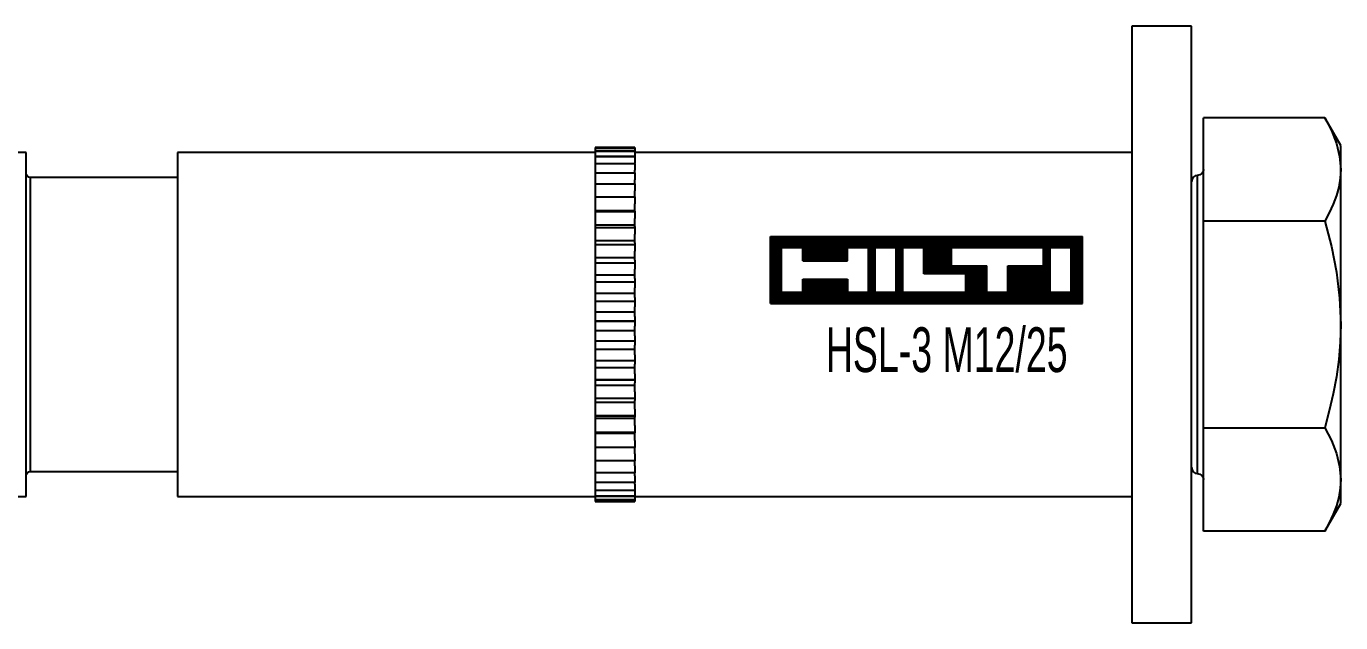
# Model space of a CAD drawing. Header units: millimetres. Extents: x 296 to 4896, y 152 to 3333.
# Drawn here: x 1583.1 to 1649.2, y 1601.4 to 1631.4 of the extents above; entities that cross this region are included whole.
import ezdxf
from ezdxf.enums import TextEntityAlignment as Align

# ---------------------------------------------------------------- set-up
doc = ezdxf.new("R2010")
doc.units = ezdxf.units.MM
doc.linetypes.add('DASHED', pattern=[0.25, 0.15625, -0.09375])
for name, color, linetype in [('1', 1, 'DASHED'), ('10', 1, 'Continuous'), ('3', 4, 'Continuous')]:
    doc.layers.add(name, color=color, linetype=linetype)
doc.styles.get("Standard").update_dxf_attribs({"font": 'arial.ttf'})

# ---------------------------------------------------------------- blocks, each defined once
blk = doc.blocks.new('HSL-3 M12-25')
at = {"layer": '1', "color": 3, "linetype": 'Continuous'}
for p, q in [((0, 15), (-3, 15)), ((-3, 15), (-3, -12.99)), ((0, -15), (0, 15)), ((-58.6, 8.65), (-65.3, 8.65)), ((-58.6, -8.65), (-58.6, 8.65)), ((-30, 8.65), (-51, 8.65)), ((-51, 8.65), (-51, -7.491)), ((-30, 8.899), (-30, 8.862)), ((-28, 8.899), (-30, 8.899)), ((-30, 8.862), (-28, 8.862)), ((-30, 8.862), (-30, 8.86)), ((-30, 8.86), (-30, 8.715)), ((-28, 8.86), (-30, 8.86)), ((-30, 8.715), (-28, 8.715)), ((-30, 8.715), (-30, 8.71)), ((-28, 8.71), (-30, 8.71)), ((-30, 8.71), (-30, 8.458)), ((-28, 8.899), (-28, 8.862)), ((-28, 8.862), (-28, 8.86)), ((-28, 8.86), (-28, 8.715)), ((-28, 8.715), (-28, 8.71)), ((-28, 8.71), (-28, 8.458)), ((-3, 8.65), (-28, 8.65)), ((-30, 8.458), (-30, 8.45)), ((-30, 8.458), (-28, 8.458)), ((-30, 8.45), (-30, 8.139)), ((-28, 8.45), (-30, 8.45)), ((-30, 8.095), (-30, 8.084)), ((-30, 8.095), (-28, 8.095)), ((-30, 8.084), (-30, 7.76)), ((-28, 8.084), (-30, 8.084)), ((-28, 8.458), (-28, 8.45)), ((-28, 8.45), (-28, 8.139)), ((-28, 8.095), (-28, 8.084)), ((-28, 8.084), (-28, 7.76)), ((-51, 7.4), (-58.4, 7.4)), ((-30, 7.76), (-30, 7.611)), ((-30, 7.629), (-30, 7.617)), ((-30, 7.629), (-28, 7.629)), ((-28, 7.617), (-30, 7.617)), ((-30, 7.617), (-30, 7.283)), ((-30, 7.283), (-30, 7.068)), ((-28, 7.611), (-28, 7.76)), ((-28, 7.629), (-28, 7.617)), ((-28, 7.617), (-28, 7.283)), ((-28, 7.068), (-28, 7.283)), ((-30, 7.068), (-28, 7.068)), ((-30, 7.068), (-30, 7.053)), ((-30, 7.053), (-30, 6.715)), ((-28, 7.053), (-30, 7.053)), ((-30, 6.715), (-30, 6.393)), ((-28, 7.068), (-28, 7.053)), ((-28, 7.053), (-28, 6.715)), ((-28, 6.393), (-28, 6.715)), ((-30, 6.418), (-28, 6.418)), ((-30, 6.418), (-30, 6.401)), ((-30, 6.401), (-30, 6.062)), ((-28, 6.401), (-30, 6.401)), ((-30, 6.062), (-30, 5.7)), ((-28, 6.418), (-28, 6.401)), ((-28, 6.401), (-28, 6.062)), ((-28, 5.7), (-28, 6.062)), ((-28, 5.713), (-30, 5.713)), ((-30, 5.7), (-30, 5.688)), ((-30, 5.688), (-28, 5.688)), ((-30, 5.688), (-30, 5.669)), ((-30, 5.669), (-30, 5.333)), ((-28, 5.669), (-30, 5.669)), ((-30, 5.333), (-30, 4.936)), ((-28, 5.7), (-28, 5.688)), ((-28, 5.688), (-28, 5.669)), ((-28, 5.669), (-28, 5.333)), ((-28, 4.936), (-28, 5.333)), ((-28, 4.988), (-30, 4.988)), ((-30, 4.936), (-30, 4.886)), ((-30, 4.886), (-30, 4.865)), ((-30, 4.886), (-28, 4.886)), ((-28, 4.865), (-30, 4.865)), ((-30, 4.865), (-30, 4.537)), ((-28, 4.936), (-28, 4.886)), ((-28, 4.886), (-28, 4.865)), ((-28, 4.865), (-28, 4.537)), ((-30, 4.537), (-30, 4.11)), ((-28, 4.2), (-30, 4.2)), ((-30, 4.11), (-30, 4.022)), ((-30, 4.022), (-30, 4)), ((-30, 4.022), (-28, 4.022)), ((-28, 4), (-30, 4)), ((-30, 4), (-30, 3.684)), ((-28, 4.11), (-28, 4.537)), ((-28, 4.11), (-28, 4.022)), ((-28, 4.022), (-28, 4)), ((-28, 4), (-28, 3.684)), ((-30, 3.684), (-30, 3.232)), ((-28, 3.359), (-30, 3.359)), ((-28, 3.232), (-28, 3.684)), ((-30, 3.232), (-30, 3.108)), ((-30, 3.108), (-30, 3.084)), ((-30, 3.108), (-28, 3.108)), ((-28, 3.084), (-30, 3.084)), ((-30, 3.084), (-30, 2.784)), ((-30, 2.784), (-30, 2.313)), ((-28, 3.232), (-28, 3.108)), ((-28, 3.108), (-28, 3.084)), ((-28, 3.084), (-28, 2.784)), ((-28, 2.313), (-28, 2.784)), ((-28, 2.476), (-30, 2.476)), ((-30, 2.313), (-30, 2.154)), ((-30, 2.154), (-30, 2.13)), ((-30, 2.154), (-28, 2.154)), ((-28, 2.13), (-30, 2.13)), ((-30, 2.13), (-30, 1.85)), ((-28, 2.313), (-28, 2.154)), ((-28, 2.154), (-28, 2.13)), ((-28, 2.13), (-28, 1.85)), ((-30, 1.85), (-30, 1.365)), ((-28, 1.562), (-30, 1.562)), ((-30, 1.365), (-30, 1.174)), ((-28, 1.365), (-28, 1.85)), ((-28, 1.365), (-28, 1.174)), ((-30, 1.174), (-30, 1.149)), ((-30, 1.174), (-28, 1.174)), ((-30, 1.149), (-30, 0.892)), ((-28, 1.149), (-30, 1.149)), ((-30, 0.892), (-30, 0.4)), ((-28, 1.174), (-28, 1.149)), ((-28, 1.149), (-28, 0.892)), ((-28, 0.4), (-28, 0.892)), ((-28, 0.628), (-30, 0.628)), ((-30, 0.4), (-30, 0.179)), ((-30, 0.179), (-28, 0.179)), ((-30, 0.179), (-30, 0.154)), ((-30, 0.154), (-30, -0.077)), ((-28, 0.154), (-30, 0.154)), ((-28, 0.4), (-28, 0.179)), ((-28, 0.179), (-28, 0.154)), ((-28, 0.154), (-28, -0.077)), ((-30, -0.077), (-30, -0.57)), ((-28, -0.314), (-30, -0.314)), ((-30, -0.57), (-30, -0.819)), ((-28, -0.57), (-28, -0.077)), ((-28, -0.57), (-28, -0.819)), ((-30, -0.819), (-30, -0.843)), ((-30, -0.819), (-28, -0.819)), ((-28, -0.843), (-30, -0.843)), ((-30, -0.843), (-30, -1.045)), ((-30, -1.045), (-30, -1.532)), ((-28, -1.252), (-30, -1.252)), ((-28, -0.819), (-28, -0.843)), ((-28, -0.843), (-28, -1.045)), ((-28, -1.532), (-28, -1.045)), ((-30, -1.532), (-30, -1.806)), ((-30, -1.806), (-28, -1.806)), ((-30, -1.806), (-30, -1.83)), ((-28, -1.83), (-30, -1.83)), ((-30, -1.83), (-30, -2)), ((-28, -1.532), (-28, -1.806)), ((-28, -1.806), (-28, -1.83)), ((-28, -1.83), (-28, -2)), ((-30, -2), (-30, -2.476)), ((-28, -2.174), (-30, -2.174)), ((-30, -2.476), (-30, -2.77)), ((-28, -2.476), (-28, -2)), ((-28, -2.476), (-28, -2.77)), ((-30, -2.77), (-30, -2.794)), ((-30, -2.77), (-28, -2.77)), ((-30, -2.794), (-30, -2.929)), ((-28, -2.794), (-30, -2.794)), ((-30, -2.929), (-30, -3.388)), ((-28, -3.069), (-30, -3.069)), ((-28, -2.77), (-28, -2.794)), ((-28, -2.794), (-28, -2.929)), ((-28, -3.388), (-28, -2.929)), ((-30, -3.388), (-30, -3.7)), ((-30, -3.7), (-28, -3.7)), ((-30, -3.7), (-30, -3.722)), ((-30, -3.722), (-30, -3.822)), ((-28, -3.722), (-30, -3.722)), ((-30, -3.822), (-30, -4.258)), ((-28, -3.925), (-30, -3.925)), ((-28, -3.388), (-28, -3.7)), ((-28, -3.7), (-28, -3.722)), ((-28, -3.722), (-28, -3.822)), ((-28, -4.258), (-28, -3.822)), ((-30, -4.258), (-30, -4.583)), ((-30, -4.583), (-28, -4.583)), ((-30, -4.583), (-30, -4.604)), ((-30, -4.604), (-30, -4.667)), ((-28, -4.604), (-30, -4.604)), ((-28, -4.258), (-28, -4.583)), ((-28, -4.583), (-28, -4.604)), ((-28, -4.604), (-28, -4.667)), ((-30, -4.667), (-30, -5.074)), ((-28, -4.732), (-30, -4.732)), ((-30, -5.074), (-30, -5.408)), ((-28, -5.074), (-28, -4.667)), ((-28, -5.074), (-28, -5.408)), ((-30, -5.408), (-28, -5.408)), ((-30, -5.408), (-30, -5.428)), ((-28, -5.428), (-30, -5.428)), ((-30, -5.428), (-30, -5.453)), ((-30, -5.453), (-30, -5.827)), ((-28, -5.479), (-30, -5.479)), ((-30, -5.827), (-30, -6.166)), ((-28, -5.408), (-28, -5.428)), ((-28, -5.428), (-28, -5.453)), ((-28, -5.827), (-28, -5.453)), ((-28, -5.827), (-28, -6.166)), ((-30, -6.166), (-28, -6.166)), ((-30, -6.166), (-30, -6.183)), ((-30, -6.171), (-30, -6.506)), ((-28, -6.183), (-30, -6.183)), ((-30, -6.506), (-30, -6.845)), ((-28, -6.166), (-28, -6.183)), ((-28, -6.506), (-28, -6.171)), ((-28, -6.506), (-28, -6.845)), ((-30, -6.845), (-28, -6.845)), ((-30, -6.845), (-30, -6.861)), ((-28, -6.861), (-30, -6.861)), ((-30, -6.861), (-30, -7.103)), ((-30, -7.103), (-30, -7.439)), ((-28, -6.845), (-28, -6.861)), ((-28, -7.103), (-28, -6.861)), ((-28, -7.103), (-28, -7.439)), ((-58.4, -7.4), (-51, -7.4)), ((-51, -7.491), (-51, -8.65)), ((-30, -7.439), (-30, -7.453)), ((-30, -7.439), (-28, -7.439)), ((-28, -7.453), (-30, -7.453)), ((-30, -7.453), (-30, -7.611)), ((-30, -7.611), (-30, -7.939)), ((-28, -7.439), (-28, -7.453)), ((-28, -7.611), (-28, -7.453)), ((-28, -7.611), (-28, -7.939)), ((-30, -7.939), (-28, -7.939)), ((-30, -7.939), (-30, -7.951)), ((-28, -7.951), (-30, -7.951)), ((-30, -8.024), (-30, -8.34)), ((-30, -8.34), (-28, -8.34)), ((-30, -8.34), (-30, -8.348)), ((-28, -8.348), (-30, -8.348)), ((-30, -8.348), (-30, -8.635)), ((-28, -7.939), (-28, -7.951)), ((-28, -8.024), (-28, -8.34)), ((-28, -8.34), (-28, -8.348)), ((-28, -8.348), (-28, -8.635)), ((-68.3, -8.65), (-58.6, -8.65)), ((-51, -8.65), (-30, -8.65)), ((-30, -8.635), (-30, -8.641)), ((-30, -8.635), (-28, -8.635)), ((-30, -8.641), (-30, -8.822)), ((-28, -8.641), (-30, -8.641)), ((-30, -8.822), (-30, -8.825)), ((-30, -8.822), (-28, -8.822)), ((-30, -8.825), (-30, -8.898)), ((-28, -8.825), (-30, -8.825)), ((-30, -8.898), (-30, -8.899)), ((-30, -8.898), (-28, -8.898)), ((-28, -8.899), (-30, -8.899)), ((-28, -8.635), (-28, -8.641)), ((-28, -8.641), (-28, -8.822)), ((-28, -8.65), (-3, -8.65)), ((-28, -8.822), (-28, -8.825)), ((-28, -8.825), (-28, -8.898)), ((-28, -8.898), (-28, -8.899)), ((-3, -12.99), (-3, -15)), ((-3, -15), (0, -15))]:
    blk.add_line(p, q, dxfattribs=at)
at = {"layer": '1', "color": 30, "linetype": 'Continuous'}
for p, q in [((6.696, 10.392), (0.6, 10.392)), ((0.6, 5.196), (0.6, 10.392)), ((7.5, 9), (6.696, 10.392)), ((7.5, 7.794), (7.5, 9)), ((7.5, 0), (7.5, 7.794)), ((0.6, -5.196), (0.6, 5.196)), ((6.696, 5.196), (0.6, 5.196)), ((7.5, -7.794), (7.5, 0)), ((0.6, -5.196), (6.696, -5.196)), ((0.6, -10.392), (0.6, -5.196)), ((7.5, -9), (7.5, -7.794)), ((6.696, -10.392), (7.5, -9)), ((6.696, -10.392), (0.6, -10.392))]:
    blk.add_line(p, q, dxfattribs=at)
at = {"layer": '1', "color": 1, "linetype": 'Continuous'}
for p, q in [((-58.4, 7.4), (-58.4, -6.409)), ((0.3, 3.75), (0.3, 7.5)), ((0.3, -7.5), (0.3, 3.75)), ((-58.4, -6.409), (-58.4, -7.4))]:
    blk.add_line(p, q, dxfattribs=at)
at = {"layer": '1', "color": 30, "linetype": 'Continuous'}
for points in [[(6.696, 10.392, 0), (7.029, 9.752, 0), (7.284, 9.107, 0), (7.444, 8.454, 0), (7.5, 7.794, 0)], [(7.5, 7.794, 0), (7.475, 7.353, 0), (7.402, 6.915, 0), (7.283, 6.48, 0), (7.123, 6.049, 0), (6.926, 5.621, 0), (6.696, 5.196, 0)], [(6.696, 5.196, 0), (7.029, 3.916, 0), (7.284, 2.625, 0), (7.444, 1.32, 0), (7.5, 0, 0)], [(7.5, 0, 0), (7.475, -0.883, 0), (7.402, -1.759, 0), (7.283, -2.628, 0), (7.123, -3.49, 0), (6.926, -4.346, 0), (6.696, -5.196, 0)], [(6.696, -5.196, 0), (7.03, -5.837, 0), (7.285, -6.485, 0), (7.445, -7.137, 0), (7.5, -7.794, 0)], [(7.5, -7.794, 0), (7.475, -8.236, 0), (7.401, -8.677, 0), (7.281, -9.113, 0), (7.121, -9.544, 0), (6.924, -9.97, 0), (6.696, -10.392, 0)]]:
    blk.add_polyline3d(points, dxfattribs=at)
at = {"layer": '1', "color": 3, "linetype": 'Continuous'}
for points in [[(-30, 8.139, 0), (-30, 8.117, 0), (-30, 8.095, 0)], [(-28, 8.095, 0), (-28, 8.117, 0), (-28, 8.139, 0)], [(-30, -7.959, 0), (-30, -7.992, 0), (-30, -8.024, 0)], [(-28, -8.024, 0), (-28, -7.992, 0), (-28, -7.959, 0)]]:
    blk.add_polyline3d(points, dxfattribs=at)
at = {"layer": '1', "color": 3, "linetype": 'Continuous', "extrusion": (0, 0, -1)}
for centre, start, end in [((58.4, 7.6), 270, 0), ((58.4, -7.6), 0, 90)]:
    blk.add_arc(centre, 0.2, start, end, dxfattribs=at)
at = {"layer": '1', "color": 30, "linetype": 'Continuous'}
for centre, start, end in [((0.3, 7.2), 90, 180), ((0.3, -7.2), 180, 270)]:
    blk.add_arc(centre, 0.3, start, end, dxfattribs=at)
at = {"layer": '1', "color": 30, "linetype": 'Continuous', "extrusion": (0, 0, -1)}
for centre, start, end in [((-0.3, 7.8), 180, 270), ((-0.3, -7.8), 90, 180)]:
    blk.add_arc(centre, 0.3, start, end, dxfattribs=at)
at = {"layer": '10'}
for p, q in [((-21.177, 1.059), (-21.177, 4.434)), ((-21.177, 4.434), (-5.493, 4.434)), ((-21.146, 4.434), (-21.146, 1.059)), ((-21.09, 1.059), (-21.09, 4.434)), ((-21.034, 4.434), (-21.034, 1.059)), ((-20.977, 1.059), (-20.977, 4.434)), ((-20.921, 4.434), (-20.921, 1.059)), ((-20.865, 1.059), (-20.865, 4.434)), ((-20.809, 4.434), (-20.809, 1.059)), ((-20.752, 1.059), (-20.752, 4.434)), ((-20.696, 4.434), (-20.696, 1.059)), ((-20.64, 1.059), (-20.64, 4.434)), ((-20.584, 4.434), (-20.584, 3.871)), ((-20.527, 3.871), (-20.527, 4.434)), ((-20.471, 4.434), (-20.471, 3.871)), ((-20.415, 3.871), (-20.415, 4.434)), ((-20.359, 4.434), (-20.359, 3.871)), ((-20.302, 3.871), (-20.302, 4.434)), ((-20.246, 4.434), (-20.246, 3.871)), ((-20.19, 3.871), (-20.19, 4.434)), ((-20.134, 4.434), (-20.134, 3.871)), ((-20.077, 3.871), (-20.077, 4.434)), ((-20.021, 4.434), (-20.021, 3.871)), ((-19.965, 3.871), (-19.965, 4.434)), ((-19.909, 4.434), (-19.909, 3.871)), ((-19.852, 3.871), (-19.852, 4.434)), ((-19.796, 4.434), (-19.796, 3.871)), ((-19.74, 3.871), (-19.74, 4.434)), ((-19.684, 4.434), (-19.684, 3.871)), ((-19.627, 3.871), (-19.627, 4.434)), ((-19.571, 4.434), (-19.571, 3.871)), ((-19.515, 3.21), (-19.515, 4.434)), ((-19.459, 4.434), (-19.459, 3.21)), ((-19.402, 3.21), (-19.402, 4.434)), ((-19.346, 4.434), (-19.346, 3.21)), ((-19.29, 3.21), (-19.29, 4.434)), ((-19.234, 4.434), (-19.234, 3.21)), ((-19.177, 3.21), (-19.177, 4.434)), ((-19.121, 4.434), (-19.121, 3.21)), ((-19.065, 3.21), (-19.065, 4.434)), ((-19.009, 4.434), (-19.009, 3.21)), ((-18.952, 3.21), (-18.952, 4.434)), ((-18.896, 4.434), (-18.896, 3.21)), ((-18.84, 3.21), (-18.84, 4.434)), ((-18.784, 4.434), (-18.784, 3.21)), ((-18.727, 3.21), (-18.727, 4.434)), ((-18.671, 4.434), (-18.671, 3.21)), ((-18.615, 3.21), (-18.615, 4.434)), ((-18.559, 4.434), (-18.559, 3.21)), ((-18.502, 3.21), (-18.502, 4.434)), ((-18.446, 4.434), (-18.446, 3.21)), ((-18.39, 3.21), (-18.39, 4.434)), ((-18.334, 4.434), (-18.334, 3.21)), ((-18.277, 3.21), (-18.277, 4.434)), ((-18.221, 4.434), (-18.221, 3.21)), ((-18.165, 3.21), (-18.165, 4.434)), ((-18.109, 4.434), (-18.109, 3.21)), ((-18.052, 3.21), (-18.052, 4.434)), ((-17.996, 4.434), (-17.996, 3.21)), ((-17.94, 3.21), (-17.94, 4.434)), ((-17.884, 4.434), (-17.884, 3.21)), ((-17.827, 3.21), (-17.827, 4.434)), ((-17.771, 4.434), (-17.771, 3.21)), ((-17.715, 3.21), (-17.715, 4.434)), ((-17.659, 4.434), (-17.659, 3.21)), ((-17.602, 3.21), (-17.602, 4.434)), ((-17.546, 4.434), (-17.546, 3.21)), ((-17.49, 3.21), (-17.49, 4.434)), ((-17.434, 4.434), (-17.434, 3.21)), ((-17.377, 3.21), (-17.377, 4.434)), ((-17.321, 4.434), (-17.321, 3.21)), ((-17.265, 3.871), (-17.265, 4.434)), ((-17.209, 4.434), (-17.209, 3.871)), ((-17.152, 3.871), (-17.152, 4.434)), ((-17.096, 4.434), (-17.096, 3.871)), ((-17.04, 3.871), (-17.04, 4.434)), ((-16.984, 4.434), (-16.984, 3.871)), ((-16.927, 3.871), (-16.927, 4.434)), ((-16.871, 4.434), (-16.871, 3.871)), ((-16.815, 3.871), (-16.815, 4.434)), ((-16.759, 4.434), (-16.759, 3.871)), ((-16.702, 3.871), (-16.702, 4.434)), ((-16.646, 4.434), (-16.646, 3.871)), ((-16.59, 3.871), (-16.59, 4.434)), ((-16.534, 4.434), (-16.534, 3.871)), ((-16.477, 3.871), (-16.477, 4.434)), ((-16.421, 4.434), (-16.421, 3.871)), ((-16.365, 3.871), (-16.365, 4.434)), ((-16.309, 4.434), (-16.309, 3.871)), ((-16.252, 3.871), (-16.252, 4.434)), ((-16.196, 4.434), (-16.196, 1.059)), ((-16.14, 1.059), (-16.14, 4.434)), ((-16.084, 4.434), (-16.084, 1.059)), ((-16.027, 1.059), (-16.027, 4.434)), ((-15.971, 4.434), (-15.971, 1.059)), ((-15.915, 3.871), (-15.915, 4.434)), ((-15.859, 4.434), (-15.859, 3.871)), ((-15.802, 3.871), (-15.802, 4.434)), ((-15.746, 4.434), (-15.746, 3.871)), ((-15.69, 3.871), (-15.69, 4.434)), ((-15.634, 4.434), (-15.634, 3.871)), ((-15.577, 3.871), (-15.577, 4.434)), ((-15.521, 4.434), (-15.521, 3.871)), ((-15.465, 3.871), (-15.465, 4.434)), ((-15.409, 4.434), (-15.409, 3.871)), ((-15.352, 3.871), (-15.352, 4.434)), ((-15.296, 4.434), (-15.296, 3.871)), ((-15.24, 3.871), (-15.24, 4.434)), ((-15.184, 4.434), (-15.184, 3.871)), ((-15.127, 3.871), (-15.127, 4.434)), ((-15.071, 4.434), (-15.071, 3.871)), ((-15.015, 3.871), (-15.015, 4.434)), ((-14.959, 4.434), (-14.959, 3.871)), ((-14.902, 3.871), (-14.902, 4.434)), ((-14.846, 4.434), (-14.846, 1.059)), ((-14.79, 1.059), (-14.79, 4.434)), ((-14.734, 4.434), (-14.734, 1.059)), ((-14.677, 1.059), (-14.677, 4.434)), ((-14.621, 4.434), (-14.621, 1.059)), ((-14.565, 1.059), (-14.565, 4.434)), ((-14.509, 4.434), (-14.509, 3.871)), ((-14.452, 3.871), (-14.452, 4.434)), ((-14.396, 4.434), (-14.396, 3.871)), ((-14.34, 3.871), (-14.34, 4.434)), ((-14.284, 4.434), (-14.284, 3.871)), ((-14.227, 3.871), (-14.227, 4.434)), ((-14.171, 4.434), (-14.171, 3.871)), ((-14.115, 3.871), (-14.115, 4.434)), ((-14.059, 4.434), (-14.059, 3.871)), ((-14.002, 3.871), (-14.002, 4.434)), ((-13.946, 4.434), (-13.946, 3.871)), ((-13.89, 3.871), (-13.89, 4.434)), ((-13.834, 4.434), (-13.834, 3.871)), ((-13.777, 3.871), (-13.777, 4.434)), ((-13.721, 4.434), (-13.721, 3.871)), ((-13.665, 3.871), (-13.665, 4.434)), ((-13.609, 4.434), (-13.609, 3.871)), ((-13.552, 3.871), (-13.552, 4.434)), ((-13.496, 4.434), (-13.496, 3.871)), ((-13.44, 2.548), (-13.44, 4.434)), ((-13.384, 4.434), (-13.384, 2.548)), ((-13.327, 2.548), (-13.327, 4.434)), ((-13.271, 4.434), (-13.271, 2.548)), ((-13.215, 2.548), (-13.215, 4.434)), ((-13.159, 4.434), (-13.159, 2.548)), ((-13.102, 2.548), (-13.102, 4.434)), ((-13.046, 4.434), (-13.046, 2.548)), ((-12.99, 2.548), (-12.99, 4.434)), ((-12.934, 4.434), (-12.934, 2.548)), ((-12.877, 2.548), (-12.877, 4.434)), ((-12.821, 4.434), (-12.821, 2.548)), ((-12.765, 2.548), (-12.765, 4.434)), ((-12.709, 4.434), (-12.709, 2.548)), ((-12.652, 2.548), (-12.652, 4.434)), ((-12.596, 4.434), (-12.596, 2.548)), ((-12.54, 2.548), (-12.54, 4.434)), ((-12.484, 4.434), (-12.484, 2.548)), ((-12.427, 2.548), (-12.427, 4.434)), ((-12.371, 4.434), (-12.371, 2.548)), ((-12.315, 2.548), (-12.315, 4.434)), ((-12.259, 4.434), (-12.259, 2.548)), ((-12.202, 2.548), (-12.202, 4.434)), ((-12.146, 4.434), (-12.146, 2.548)), ((-12.09, 2.548), (-12.09, 4.434)), ((-12.034, 4.434), (-12.034, 3.871)), ((-11.977, 3.871), (-11.977, 4.434)), ((-11.921, 4.434), (-11.921, 3.871)), ((-11.865, 3.871), (-11.865, 4.434)), ((-11.809, 4.434), (-11.809, 3.871)), ((-11.752, 3.871), (-11.752, 4.434)), ((-11.696, 4.434), (-11.696, 3.871)), ((-11.64, 3.871), (-11.64, 4.434)), ((-11.584, 4.434), (-11.584, 3.871)), ((-11.527, 3.871), (-11.527, 4.434)), ((-11.471, 4.434), (-11.471, 3.871)), ((-11.415, 3.871), (-11.415, 4.434)), ((-11.359, 4.434), (-11.359, 3.871)), ((-11.302, 3.871), (-11.302, 4.434)), ((-11.246, 4.434), (-11.246, 3.871)), ((-11.19, 3.871), (-11.19, 4.434)), ((-11.134, 4.434), (-11.134, 3.871)), ((-11.077, 3.871), (-11.077, 4.434)), ((-11.021, 4.434), (-11.021, 3.871)), ((-10.965, 3.871), (-10.965, 4.434)), ((-10.909, 4.434), (-10.909, 3.871)), ((-10.852, 3.871), (-10.852, 4.434)), ((-10.796, 4.434), (-10.796, 3.871)), ((-10.74, 3.871), (-10.74, 4.434)), ((-10.684, 4.434), (-10.684, 3.871)), ((-10.627, 3.871), (-10.627, 4.434)), ((-10.571, 4.434), (-10.571, 3.871)), ((-10.515, 3.871), (-10.515, 4.434)), ((-10.459, 4.434), (-10.459, 3.871)), ((-10.402, 3.871), (-10.402, 4.434)), ((-10.346, 4.434), (-10.346, 3.871)), ((-10.29, 3.871), (-10.29, 4.434)), ((-10.234, 4.434), (-10.234, 3.871)), ((-10.177, 3.871), (-10.177, 4.434)), ((-10.121, 4.434), (-10.121, 3.871)), ((-10.065, 3.871), (-10.065, 4.434)), ((-10.009, 4.434), (-10.009, 3.871)), ((-9.952, 3.871), (-9.952, 4.434)), ((-9.896, 4.434), (-9.896, 3.871)), ((-9.84, 3.871), (-9.84, 4.434)), ((-9.784, 4.434), (-9.784, 3.871)), ((-9.727, 3.871), (-9.727, 4.434)), ((-9.671, 4.434), (-9.671, 3.871)), ((-9.615, 3.871), (-9.615, 4.434)), ((-9.559, 4.434), (-9.559, 3.871)), ((-9.502, 3.871), (-9.502, 4.434)), ((-9.446, 4.434), (-9.446, 3.871)), ((-9.39, 3.871), (-9.39, 4.434)), ((-9.334, 4.434), (-9.334, 3.871)), ((-9.277, 3.871), (-9.277, 4.434)), ((-9.221, 4.434), (-9.221, 3.871)), ((-9.165, 3.871), (-9.165, 4.434)), ((-9.109, 4.434), (-9.109, 3.871)), ((-9.052, 3.871), (-9.052, 4.434)), ((-8.996, 4.434), (-8.996, 3.871)), ((-8.94, 3.871), (-8.94, 4.434)), ((-8.884, 4.434), (-8.884, 3.871)), ((-8.827, 3.871), (-8.827, 4.434)), ((-8.771, 4.434), (-8.771, 3.871)), ((-8.715, 3.871), (-8.715, 4.434)), ((-8.659, 4.434), (-8.659, 3.871)), ((-8.602, 3.871), (-8.602, 4.434)), ((-8.546, 4.434), (-8.546, 3.871)), ((-8.49, 3.871), (-8.49, 4.434)), ((-8.434, 4.434), (-8.434, 3.871)), ((-8.377, 3.871), (-8.377, 4.434)), ((-8.321, 4.434), (-8.321, 3.871)), ((-8.265, 3.871), (-8.265, 4.434)), ((-8.209, 4.434), (-8.209, 3.871)), ((-8.152, 3.871), (-8.152, 4.434)), ((-8.096, 4.434), (-8.096, 3.871)), ((-8.04, 3.871), (-8.04, 4.434)), ((-7.984, 4.434), (-7.984, 3.871)), ((-7.927, 3.871), (-7.927, 4.434)), ((-7.871, 4.434), (-7.871, 3.871)), ((-7.815, 3.871), (-7.815, 4.434)), ((-7.759, 4.434), (-7.759, 3.871)), ((-7.702, 3.871), (-7.702, 4.434)), ((-7.646, 4.434), (-7.646, 3.871)), ((-7.59, 3.871), (-7.59, 4.434)), ((-7.534, 4.434), (-7.534, 3.871)), ((-7.477, 3.871), (-7.477, 4.434)), ((-7.421, 4.434), (-7.421, 1.059)), ((-7.365, 1.059), (-7.365, 4.434)), ((-7.309, 4.434), (-7.309, 1.059)), ((-7.252, 1.059), (-7.252, 4.434)), ((-7.196, 4.434), (-7.196, 1.059)), ((-7.14, 1.059), (-7.14, 4.434)), ((-7.084, 4.434), (-7.084, 3.871)), ((-7.027, 3.871), (-7.027, 4.434)), ((-6.971, 4.434), (-6.971, 3.871)), ((-6.915, 3.871), (-6.915, 4.434)), ((-6.859, 4.434), (-6.859, 3.871)), ((-6.802, 3.871), (-6.802, 4.434)), ((-6.746, 4.434), (-6.746, 3.871)), ((-6.69, 3.871), (-6.69, 4.434)), ((-6.634, 4.434), (-6.634, 3.871)), ((-6.577, 3.871), (-6.577, 4.434)), ((-6.521, 4.434), (-6.521, 3.871)), ((-6.465, 3.871), (-6.465, 4.434)), ((-6.409, 4.434), (-6.409, 3.871)), ((-6.352, 3.871), (-6.352, 4.434)), ((-6.296, 4.434), (-6.296, 3.871)), ((-6.24, 3.871), (-6.24, 4.434)), ((-6.184, 4.434), (-6.184, 3.871)), ((-6.127, 3.871), (-6.127, 4.434)), ((-6.071, 4.434), (-6.071, 3.871)), ((-6.015, 1.059), (-6.015, 4.434)), ((-5.959, 4.434), (-5.959, 1.059)), ((-5.902, 1.059), (-5.902, 4.434)), ((-5.846, 4.434), (-5.846, 1.059)), ((-5.79, 1.059), (-5.79, 4.434)), ((-5.734, 4.434), (-5.734, 1.059)), ((-5.677, 1.059), (-5.677, 4.434)), ((-5.621, 4.434), (-5.621, 1.059)), ((-5.565, 1.059), (-5.565, 4.434)), ((-5.509, 4.434), (-5.509, 1.059)), ((-5.493, 1.059), (-5.493, 4.434)), ((-20.614, 1.621), (-20.614, 3.871)), ((-20.614, 3.871), (-19.556, 3.871)), ((-19.556, 3.21), (-19.556, 3.871)), ((-17.306, 3.871), (-16.247, 3.871)), ((-17.306, 3.21), (-17.306, 3.871)), ((-16.247, 1.621), (-16.247, 3.871)), ((-15.916, 3.871), (-14.857, 3.871)), ((-15.916, 1.621), (-15.916, 3.871)), ((-14.857, 1.621), (-14.857, 3.871)), ((-14.526, 3.871), (-13.467, 3.871)), ((-14.526, 1.621), (-14.526, 3.871)), ((-13.467, 2.548), (-13.467, 3.871)), ((-12.078, 3.871), (-7.445, 3.871)), ((-12.078, 2.945), (-12.078, 3.871)), ((-7.445, 2.945), (-7.445, 3.871)), ((-7.114, 3.871), (-6.056, 3.871)), ((-7.114, 1.621), (-7.114, 3.871)), ((-6.056, 1.621), (-6.056, 3.871)), ((-19.556, 3.21), (-17.306, 3.21)), ((-12.078, 2.945), (-10.291, 2.945)), ((-12.034, 2.945), (-12.034, 2.548)), ((-11.977, 2.548), (-11.977, 2.945)), ((-11.921, 2.945), (-11.921, 2.548)), ((-11.865, 2.548), (-11.865, 2.945)), ((-11.809, 2.945), (-11.809, 2.548)), ((-11.752, 2.548), (-11.752, 2.945)), ((-11.696, 2.945), (-11.696, 2.548)), ((-11.64, 2.548), (-11.64, 2.945)), ((-11.584, 2.945), (-11.584, 2.548)), ((-11.527, 2.548), (-11.527, 2.945)), ((-11.471, 2.945), (-11.471, 2.548)), ((-11.415, 2.548), (-11.415, 2.945)), ((-11.359, 2.945), (-11.359, 2.548)), ((-11.302, 1.059), (-11.302, 2.945)), ((-11.246, 2.945), (-11.246, 1.059)), ((-11.19, 1.059), (-11.19, 2.945)), ((-11.134, 2.945), (-11.134, 1.059)), ((-11.077, 1.059), (-11.077, 2.945)), ((-11.021, 2.945), (-11.021, 1.059)), ((-10.965, 1.059), (-10.965, 2.945)), ((-10.909, 2.945), (-10.909, 1.059)), ((-10.852, 1.059), (-10.852, 2.945)), ((-10.796, 2.945), (-10.796, 1.059)), ((-10.74, 1.059), (-10.74, 2.945)), ((-10.684, 2.945), (-10.684, 1.059)), ((-10.627, 1.059), (-10.627, 2.945)), ((-10.571, 2.945), (-10.571, 1.059)), ((-10.515, 1.059), (-10.515, 2.945)), ((-10.459, 2.945), (-10.459, 1.059)), ((-10.402, 1.059), (-10.402, 2.945)), ((-10.346, 2.945), (-10.346, 1.059)), ((-10.291, 1.621), (-10.291, 2.945)), ((-9.232, 1.621), (-9.232, 2.945)), ((-9.232, 2.945), (-7.445, 2.945)), ((-9.221, 2.945), (-9.221, 1.059)), ((-9.165, 1.059), (-9.165, 2.945)), ((-9.109, 2.945), (-9.109, 1.059)), ((-9.052, 1.059), (-9.052, 2.945)), ((-8.996, 2.945), (-8.996, 1.059)), ((-8.94, 1.059), (-8.94, 2.945)), ((-8.884, 2.945), (-8.884, 1.059)), ((-8.827, 1.059), (-8.827, 2.945)), ((-8.771, 2.945), (-8.771, 1.059)), ((-8.715, 1.059), (-8.715, 2.945)), ((-8.659, 2.945), (-8.659, 1.059)), ((-8.602, 1.059), (-8.602, 2.945)), ((-8.546, 2.945), (-8.546, 1.059)), ((-8.49, 1.059), (-8.49, 2.945)), ((-8.434, 2.945), (-8.434, 1.059)), ((-8.377, 1.059), (-8.377, 2.945)), ((-8.321, 2.945), (-8.321, 1.059)), ((-8.265, 1.059), (-8.265, 2.945)), ((-8.209, 2.945), (-8.209, 1.059)), ((-8.152, 1.059), (-8.152, 2.945)), ((-8.096, 2.945), (-8.096, 1.059)), ((-8.04, 1.059), (-8.04, 2.945)), ((-7.984, 2.945), (-7.984, 1.059)), ((-7.927, 1.059), (-7.927, 2.945)), ((-7.871, 2.945), (-7.871, 1.059)), ((-7.815, 1.059), (-7.815, 2.945)), ((-7.759, 2.945), (-7.759, 1.059)), ((-7.702, 1.059), (-7.702, 2.945)), ((-7.646, 2.945), (-7.646, 1.059)), ((-7.59, 1.059), (-7.59, 2.945)), ((-7.534, 2.945), (-7.534, 1.059)), ((-7.477, 1.059), (-7.477, 2.945)), ((-19.556, 1.621), (-19.556, 2.283)), ((-19.556, 2.283), (-17.306, 2.283)), ((-19.515, 1.059), (-19.515, 2.283)), ((-19.459, 2.283), (-19.459, 1.059)), ((-19.402, 1.059), (-19.402, 2.283)), ((-19.346, 2.283), (-19.346, 1.059)), ((-19.29, 1.059), (-19.29, 2.283)), ((-19.234, 2.283), (-19.234, 1.059)), ((-19.177, 1.059), (-19.177, 2.283)), ((-19.121, 2.283), (-19.121, 1.059)), ((-19.065, 1.059), (-19.065, 2.283)), ((-19.009, 2.283), (-19.009, 1.059)), ((-18.952, 1.059), (-18.952, 2.283)), ((-18.896, 2.283), (-18.896, 1.059)), ((-18.84, 1.059), (-18.84, 2.283)), ((-18.784, 2.283), (-18.784, 1.059)), ((-18.727, 1.059), (-18.727, 2.283)), ((-18.671, 2.283), (-18.671, 1.059)), ((-18.615, 1.059), (-18.615, 2.283)), ((-18.559, 2.283), (-18.559, 1.059)), ((-18.502, 1.059), (-18.502, 2.283)), ((-18.446, 2.283), (-18.446, 1.059)), ((-18.39, 1.059), (-18.39, 2.283)), ((-18.334, 2.283), (-18.334, 1.059)), ((-18.277, 1.059), (-18.277, 2.283)), ((-18.221, 2.283), (-18.221, 1.059)), ((-18.165, 1.059), (-18.165, 2.283)), ((-18.109, 2.283), (-18.109, 1.059)), ((-18.052, 1.059), (-18.052, 2.283)), ((-17.996, 2.283), (-17.996, 1.059)), ((-17.94, 1.059), (-17.94, 2.283)), ((-17.884, 2.283), (-17.884, 1.059)), ((-17.827, 1.059), (-17.827, 2.283)), ((-17.771, 2.283), (-17.771, 1.059)), ((-17.715, 1.059), (-17.715, 2.283)), ((-17.659, 2.283), (-17.659, 1.059)), ((-17.602, 1.059), (-17.602, 2.283)), ((-17.546, 2.283), (-17.546, 1.059)), ((-17.49, 1.059), (-17.49, 2.283)), ((-17.434, 2.283), (-17.434, 1.059)), ((-17.377, 1.059), (-17.377, 2.283)), ((-17.321, 2.283), (-17.321, 1.059)), ((-17.306, 2.283), (-17.306, 1.621)), ((-11.35, 2.548), (-13.467, 2.548)), ((-11.35, 1.621), (-11.35, 2.548)), ((-20.614, 1.621), (-19.556, 1.621)), ((-20.584, 1.621), (-20.584, 1.059)), ((-20.527, 1.059), (-20.527, 1.621)), ((-20.471, 1.621), (-20.471, 1.059)), ((-20.415, 1.059), (-20.415, 1.621)), ((-20.359, 1.621), (-20.359, 1.059)), ((-20.302, 1.059), (-20.302, 1.621)), ((-20.246, 1.621), (-20.246, 1.059)), ((-20.19, 1.059), (-20.19, 1.621)), ((-20.134, 1.621), (-20.134, 1.059)), ((-20.077, 1.059), (-20.077, 1.621)), ((-20.021, 1.621), (-20.021, 1.059)), ((-19.965, 1.059), (-19.965, 1.621)), ((-19.909, 1.621), (-19.909, 1.059)), ((-19.852, 1.059), (-19.852, 1.621)), ((-19.796, 1.621), (-19.796, 1.059)), ((-19.74, 1.059), (-19.74, 1.621)), ((-19.684, 1.621), (-19.684, 1.059)), ((-19.627, 1.059), (-19.627, 1.621)), ((-19.571, 1.621), (-19.571, 1.059)), ((-17.306, 1.621), (-16.247, 1.621)), ((-17.265, 1.059), (-17.265, 1.621)), ((-17.209, 1.621), (-17.209, 1.059)), ((-17.152, 1.059), (-17.152, 1.621)), ((-17.096, 1.621), (-17.096, 1.059)), ((-17.04, 1.059), (-17.04, 1.621)), ((-16.984, 1.621), (-16.984, 1.059)), ((-16.927, 1.059), (-16.927, 1.621)), ((-16.871, 1.621), (-16.871, 1.059)), ((-16.815, 1.059), (-16.815, 1.621)), ((-16.759, 1.621), (-16.759, 1.059)), ((-16.702, 1.059), (-16.702, 1.621)), ((-16.646, 1.621), (-16.646, 1.059)), ((-16.59, 1.059), (-16.59, 1.621)), ((-16.534, 1.621), (-16.534, 1.059)), ((-16.477, 1.059), (-16.477, 1.621)), ((-16.421, 1.621), (-16.421, 1.059)), ((-16.365, 1.059), (-16.365, 1.621)), ((-16.309, 1.621), (-16.309, 1.059)), ((-16.252, 1.059), (-16.252, 1.621)), ((-15.916, 1.621), (-14.857, 1.621)), ((-15.915, 1.059), (-15.915, 1.621)), ((-15.859, 1.621), (-15.859, 1.059)), ((-15.802, 1.059), (-15.802, 1.621)), ((-15.746, 1.621), (-15.746, 1.059)), ((-15.69, 1.059), (-15.69, 1.621)), ((-15.634, 1.621), (-15.634, 1.059)), ((-15.577, 1.059), (-15.577, 1.621)), ((-15.521, 1.621), (-15.521, 1.059)), ((-15.465, 1.059), (-15.465, 1.621)), ((-15.409, 1.621), (-15.409, 1.059)), ((-15.352, 1.059), (-15.352, 1.621)), ((-15.296, 1.621), (-15.296, 1.059)), ((-15.24, 1.059), (-15.24, 1.621)), ((-15.184, 1.621), (-15.184, 1.059)), ((-15.127, 1.059), (-15.127, 1.621)), ((-15.071, 1.621), (-15.071, 1.059)), ((-15.015, 1.059), (-15.015, 1.621)), ((-14.959, 1.621), (-14.959, 1.059)), ((-14.902, 1.059), (-14.902, 1.621)), ((-14.526, 1.621), (-11.35, 1.621)), ((-14.509, 1.621), (-14.509, 1.059)), ((-14.452, 1.059), (-14.452, 1.621)), ((-14.396, 1.621), (-14.396, 1.059)), ((-14.34, 1.059), (-14.34, 1.621)), ((-14.284, 1.621), (-14.284, 1.059)), ((-14.227, 1.059), (-14.227, 1.621)), ((-14.171, 1.621), (-14.171, 1.059)), ((-14.115, 1.059), (-14.115, 1.621)), ((-14.059, 1.621), (-14.059, 1.059)), ((-14.002, 1.059), (-14.002, 1.621)), ((-13.946, 1.621), (-13.946, 1.059)), ((-13.89, 1.059), (-13.89, 1.621)), ((-13.834, 1.621), (-13.834, 1.059)), ((-13.777, 1.059), (-13.777, 1.621)), ((-13.721, 1.621), (-13.721, 1.059)), ((-13.665, 1.059), (-13.665, 1.621)), ((-13.609, 1.621), (-13.609, 1.059)), ((-13.552, 1.059), (-13.552, 1.621)), ((-13.496, 1.621), (-13.496, 1.059)), ((-13.44, 1.059), (-13.44, 1.621)), ((-13.384, 1.621), (-13.384, 1.059)), ((-13.327, 1.059), (-13.327, 1.621)), ((-13.271, 1.621), (-13.271, 1.059)), ((-13.215, 1.059), (-13.215, 1.621)), ((-13.159, 1.621), (-13.159, 1.059)), ((-13.102, 1.059), (-13.102, 1.621)), ((-13.046, 1.621), (-13.046, 1.059)), ((-12.99, 1.059), (-12.99, 1.621)), ((-12.934, 1.621), (-12.934, 1.059)), ((-12.877, 1.059), (-12.877, 1.621)), ((-12.821, 1.621), (-12.821, 1.059)), ((-12.765, 1.059), (-12.765, 1.621)), ((-12.709, 1.621), (-12.709, 1.059)), ((-12.652, 1.059), (-12.652, 1.621)), ((-12.596, 1.621), (-12.596, 1.059)), ((-12.54, 1.059), (-12.54, 1.621)), ((-12.484, 1.621), (-12.484, 1.059)), ((-12.427, 1.059), (-12.427, 1.621)), ((-12.371, 1.621), (-12.371, 1.059)), ((-12.315, 1.059), (-12.315, 1.621)), ((-12.259, 1.621), (-12.259, 1.059)), ((-12.202, 1.059), (-12.202, 1.621)), ((-12.146, 1.621), (-12.146, 1.059)), ((-12.09, 1.059), (-12.09, 1.621)), ((-12.034, 1.621), (-12.034, 1.059)), ((-11.977, 1.059), (-11.977, 1.621)), ((-11.921, 1.621), (-11.921, 1.059)), ((-11.865, 1.059), (-11.865, 1.621)), ((-11.809, 1.621), (-11.809, 1.059)), ((-11.752, 1.059), (-11.752, 1.621)), ((-11.696, 1.621), (-11.696, 1.059)), ((-11.64, 1.059), (-11.64, 1.621)), ((-11.584, 1.621), (-11.584, 1.059)), ((-11.527, 1.059), (-11.527, 1.621)), ((-11.471, 1.621), (-11.471, 1.059)), ((-11.415, 1.059), (-11.415, 1.621)), ((-11.359, 1.621), (-11.359, 1.059)), ((-10.291, 1.621), (-9.232, 1.621)), ((-10.29, 1.059), (-10.29, 1.621)), ((-10.234, 1.621), (-10.234, 1.059)), ((-10.177, 1.059), (-10.177, 1.621)), ((-10.121, 1.621), (-10.121, 1.059)), ((-10.065, 1.059), (-10.065, 1.621)), ((-10.009, 1.621), (-10.009, 1.059)), ((-9.952, 1.059), (-9.952, 1.621)), ((-9.896, 1.621), (-9.896, 1.059)), ((-9.84, 1.059), (-9.84, 1.621)), ((-9.784, 1.621), (-9.784, 1.059)), ((-9.727, 1.059), (-9.727, 1.621)), ((-9.671, 1.621), (-9.671, 1.059)), ((-9.615, 1.059), (-9.615, 1.621)), ((-9.559, 1.621), (-9.559, 1.059)), ((-9.502, 1.059), (-9.502, 1.621)), ((-9.446, 1.621), (-9.446, 1.059)), ((-9.39, 1.059), (-9.39, 1.621)), ((-9.334, 1.621), (-9.334, 1.059)), ((-9.277, 1.059), (-9.277, 1.621)), ((-7.114, 1.621), (-6.056, 1.621)), ((-7.084, 1.621), (-7.084, 1.059)), ((-7.027, 1.059), (-7.027, 1.621)), ((-6.971, 1.621), (-6.971, 1.059)), ((-6.915, 1.059), (-6.915, 1.621)), ((-6.859, 1.621), (-6.859, 1.059)), ((-6.802, 1.059), (-6.802, 1.621)), ((-6.746, 1.621), (-6.746, 1.059)), ((-6.69, 1.059), (-6.69, 1.621)), ((-6.634, 1.621), (-6.634, 1.059)), ((-6.577, 1.059), (-6.577, 1.621)), ((-6.521, 1.621), (-6.521, 1.059)), ((-6.465, 1.059), (-6.465, 1.621)), ((-6.409, 1.621), (-6.409, 1.059)), ((-6.352, 1.059), (-6.352, 1.621)), ((-6.296, 1.621), (-6.296, 1.059)), ((-6.24, 1.059), (-6.24, 1.621)), ((-6.184, 1.621), (-6.184, 1.059)), ((-6.127, 1.059), (-6.127, 1.621)), ((-6.071, 1.621), (-6.071, 1.059)), ((-21.177, 1.059), (-5.493, 1.059))]:
    blk.add_line(p, q, dxfattribs=at)
at = {"layer": '3', "width": 0.6}
blk.add_text('HSL-3 M12/25', height=2.25, dxfattribs=at).set_placement((-12.314, -2.392), align=Align.CENTER)

msp = doc.modelspace()

# ---------------------------------------------------------------- block references
msp.add_blockref('HSL-3 M12-25', (1641.742, 1616.441))

doc.saveas('drawing.dxf')
